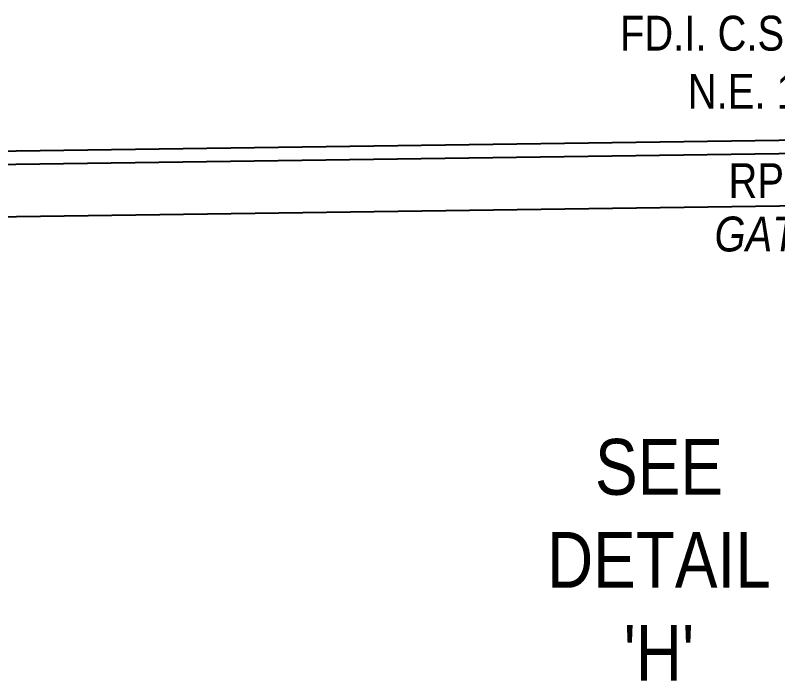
# Model space of a CAD drawing. Extents: x 57693 to 70573, y 5994359 to 6008381.
# Drawn here: x 64892.3 to 65110.8, y 5999984.3 to 6000175.2 of the extents above; entities that cross this region are included whole.
import ezdxf

# ---------------------------------------------------------------- set-up
doc = ezdxf.new("R2010")
doc.units = 0
doc.header["$LTSCALE"] = 5
for name, color, linetype in [('35', 37, 'Continuous'), ('AS-SYMBOL', 7, 'Continuous'), ('C-RW', 13, 'Continuous'), ('DETAIL-T', 7, 'Continuous'), ('L-MON', 1, 'Continuous'), ('L-SEC', 7, 'Continuous')]:
    doc.layers.add(name, color=color, linetype=linetype)
doc.layers.add('T-TEXT', color=48, linetype='Continuous', lineweight=18)
doc.styles.add('175L', font='ARIALN.TTF', dxfattribs={"height": 10})
doc.styles.add('80', font='ARIALN.TTF', dxfattribs={"height": 10})
doc.styles.add('80CG', font='ARIALN.TTF', dxfattribs={"height": 10})

# ---------------------------------------------------------------- blocks, each defined once
blk = doc.blocks.new('*U2105')
at = {"layer": '35', "color": 3}
blk.add_circle((0, 0), 10, dxfattribs=at)
at = {"layer": '35', "color": 3, "style": '80'}
blk.add_attdef('RP_001', (-28.15, -16.81), '', height=10, dxfattribs=at)

msp = doc.modelspace()

# ---------------------------------------------------------------- linework, layer by layer
at = {"layer": 'C-RW', "flags": 128}
for points in [[(65124.784, 6000135.571), (64318.526, 6000124.292), (64218.833, 6000122.908)], [(65124.999, 6000120.586), (64318.748, 6000109.309), (64219.051, 6000107.924)]]:
    msp.add_lwpolyline(points, dxfattribs=at)
at = {"layer": 'L-SEC', "flags": 128}
msp.add_lwpolyline([(64318.598, 6000128.238), (65124.856, 6000139.519)], dxfattribs=at)

# ---------------------------------------------------------------- block references
at = {"layer": 'AS-SYMBOL', "xscale": 0.999252397, "yscale": 0.999252397, "zscale": 0.999252397}
msp.add_blockref('*U2105', (65124.856, 6000139.519), dxfattribs=at).add_auto_attribs({'RP_001': 'RP'})

# ---------------------------------------------------------------- texts
at = {"layer": 'DETAIL-T', "color": 3, "insert": (65076.787, 6000018.982), "char_height": 16, "width": 63.63613, "attachment_point": 5, "style": '80CG'}
msp.add_mtext("SEE\\PDETAIL\\P'H'", dxfattribs=at)
at = {"layer": 'L-MON', "insert": (65059.852, 6000175.012), "char_height": 9.99252, "attachment_point": 1, "style": '175L'}
msp.add_mtext_dynamic_manual_height_columns('\\pi5.7531;FD.I. C.S.\\P\\pi25.22;N.E. 1', width=54.05943, gutter_width=50, heights=[0], dxfattribs=at)
at = {"layer": 'T-TEXT', "insert": (65092.72, 6000117.42), "char_height": 9.99252, "attachment_point": 1, "style": '175L'}
msp.add_mtext_dynamic_manual_height_columns('{\\fArial Narrow|b0|i1|c0|p34;GATE}', width=31.80532, gutter_width=50, heights=[0], dxfattribs=at)

doc.saveas('drawing.dxf')
